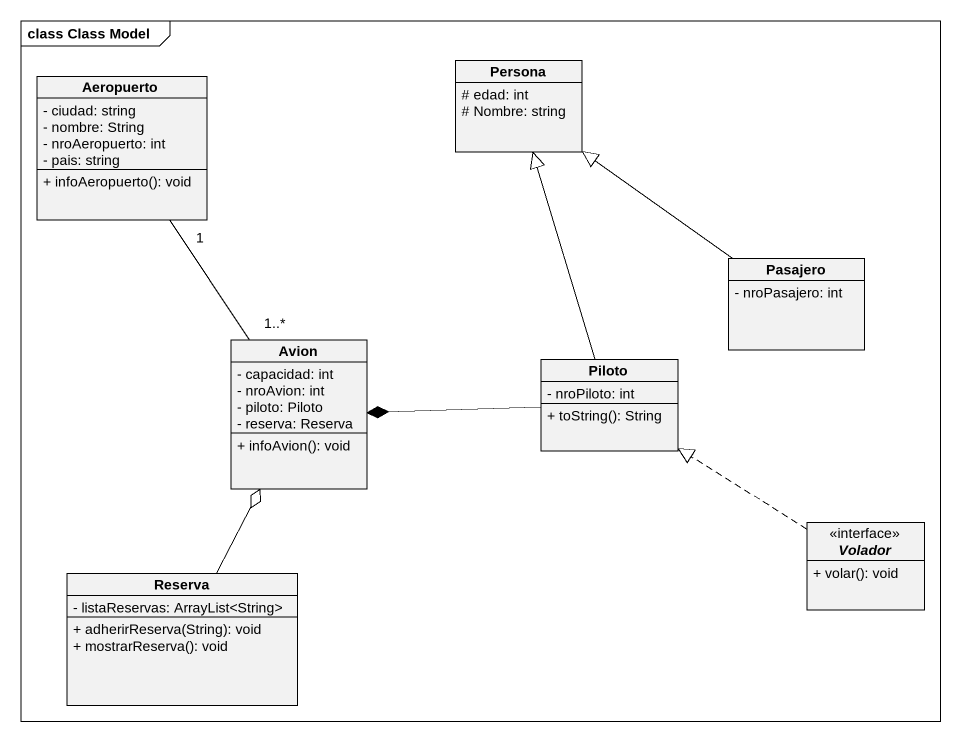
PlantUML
@startuml
mainframe class Class Model
hide circle
hide empty members
skinparam classAttributeIconSize 0
class Aeropuerto {
  - ciudad: string
  - nombre: String
  - nroAeropuerto: int
  - pais: string
  + infoAeropuerto(): void
}
class Persona {
  # edad: int
  # Nombre: string
}
class Pasajero {
  - nroPasajero: int
}
class Avion {
  - capacidad: int
  - nroAvion: int
  - piloto: Piloto
  - reserva: Reserva
  + infoAvion(): void
}
class Piloto {
  - nroPiloto: int
  + toString(): String
}
interface Volador <<interface>> {
  + volar(): void
}
class Reserva {
  - listaReservas: ArrayList<String>
  + adherirReserva(String): void
  + mostrarReserva(): void
}
Aeropuerto "1" -- "1..*" Avion
Pasajero -up-|> Persona
Piloto -up-|> Persona
Piloto -left-* Avion
Volador .up.|> Piloto
Reserva -up-o Avion
@enduml
